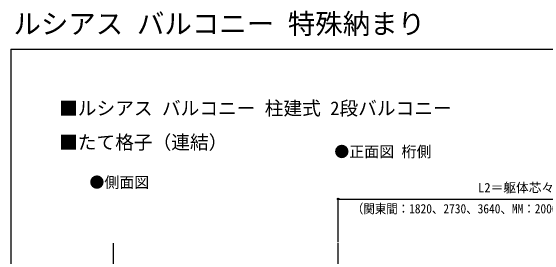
# Model space of a CAD drawing. Units: millimetres, scale not verified. Extents: x -875 to 875, y -1304 to 1297.
# Drawn here: x -875 to -160, y 969 to 1297 of the extents above; entities that cross this region are included whole.
import ezdxf
from ezdxf.enums import TextEntityAlignment as Align

# ---------------------------------------------------------------- set-up
doc = ezdxf.new("R2010")
doc.units = ezdxf.units.MM
doc.header["$LTSCALE"] = 8
for name, color, linetype in [('0-2_USER1', 3, 'Continuous'), ('0-5_YKK_12', 2, 'Continuous'), ('0-8_YKK_D', 6, 'Continuous'), ('0-9_YKK_ZWAK', 7, 'Continuous')]:
    doc.layers.add(name, color=color, linetype=linetype)
doc.styles.add('ＭＳ ゴシック', font='')
doc.styles.get('ＭＳ ゴシック').set_extended_font_data('MS Gothic')

msp = doc.modelspace()

# ---------------------------------------------------------------- linework, layer by layer
at = {"layer": '0-5_YKK_12'}
for p, q in [((-737.5, -316.2), (-737.5, 987.042)), ((-437.119, -316.2), (-437.119, 987.042))]:
    msp.add_line(p, q, dxfattribs=at)
at = {"layer": '0-8_YKK_D'}
for p, q in [((-437.119, 988.042), (-437.119, 1046.8)), ((-437.119, 1045.8), (84.881, 1045.8))]:
    msp.add_line(p, q, dxfattribs=at)
msp.add_circle((-437.119, 1045.8), 1.075, dxfattribs=at)
at = {"layer": '0-9_YKK_ZWAK'}
for q in [(-875, -1304.2), (875, 1245.8)]:
    msp.add_line((-875, 1245.8), q, dxfattribs=at)

# ---------------------------------------------------------------- texts
at = {"layer": '0-2_USER1', "style": 'ＭＳ ゴシック'}
for s, height, p in [('ルシアス バルコニー 特殊納まり', 26.91, (-871.336, 1258.387)), ('■ルシアス バルコニー 柱建式 2段バルコニー', 18.33, (-810.256, 1152.351)), ('■たて格子（連結）', 18.33, (-810.256, 1106.925)), ('●正面図 桁側', 14.66, (-442.233, 1097.347)), ('●側面図', 14.66, (-769.727, 1056.414))]:
    msp.add_text(s, height=height, dxfattribs=at).set_placement(p, align=Align.BOTTOM_LEFT)
at = {"layer": '0-8_YKK_D', "style": 'ＭＳ ゴシック'}
msp.add_text('L2＝躯体芯々', height=12.46, dxfattribs=at).set_placement((-250.204, 1051.022), align=Align.BOTTOM_LEFT)
at = {"layer": '0-8_YKK_D', "style": 'ＭＳ ゴシック', "width": 0.9}
msp.add_text('（関東間：1820、2730、3640、MM：2000、3000、4000）', height=12.46, dxfattribs=at).set_placement((-418.702, 1022.902), align=Align.BOTTOM_LEFT)

doc.saveas('drawing.dxf')
